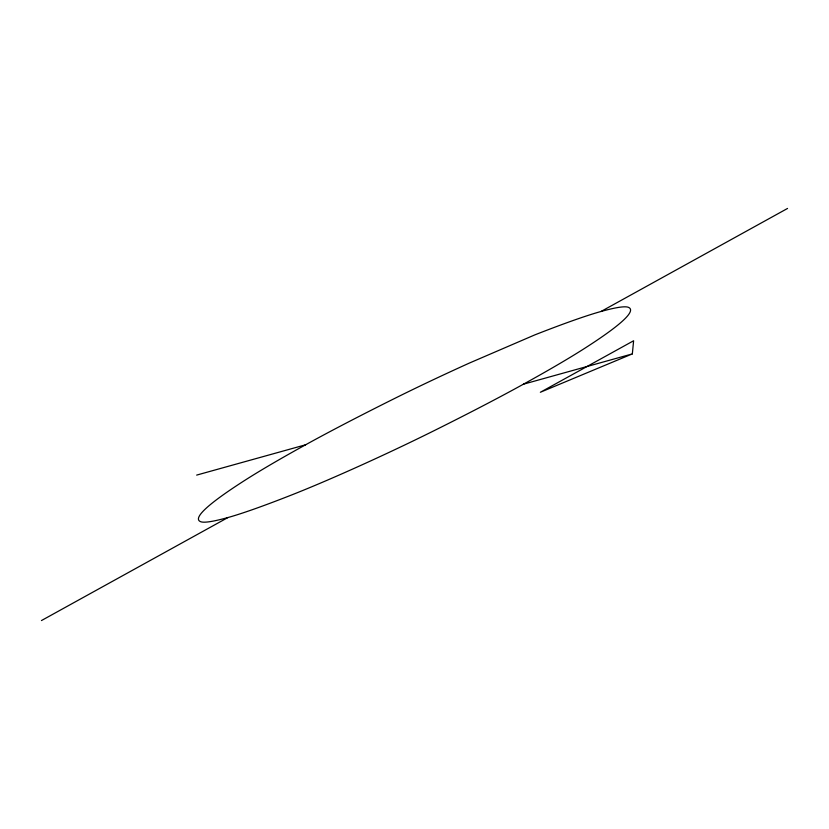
<?xml version="1.0" encoding="UTF-8"?>
<svg xmlns="http://www.w3.org/2000/svg" width="829" height="829" viewBox="0 0 829 829"><rect width="100%" height="100%" fill="white"/><g stroke="black" fill="none" stroke-linecap="round" stroke-linejoin="round"><path stroke-width="1.24" d="M632.34 353.9L633.615 340.76L540.353 392.272L632.34 353.9L523.42 384.2A294.295 17.45 -24.9 0 1 436.168 429.65A139.552 8.28 -24.9 0 1 290.202 495.524A294.285 17.45 -24.9 0 1 227.975 517.524L41.45 620.558M227.975 517.524A460.903 27.336 -24.9 0 1 200.691 521.7A696.308 41.295 -24.9 0 1 244.752 480.395A460.903 27.336 -24.9 0 1 305.58 444.8A294.285 17.45 -24.9 0 1 392.832 399.35A139.552 8.28 -24.9 0 1 469.369 363.071L534.954 334.833A312.481 18.528 -24.9 0 1 601.025 311.476L787.55 208.442M196.66 475.1L305.58 444.8M523.42 384.2A460.903 27.336 -24.9 0 0 584.248 348.605A696.308 41.295 -24.9 0 0 628.309 307.3A460.903 27.336 -24.9 0 0 601.025 311.476"/></g></svg>
